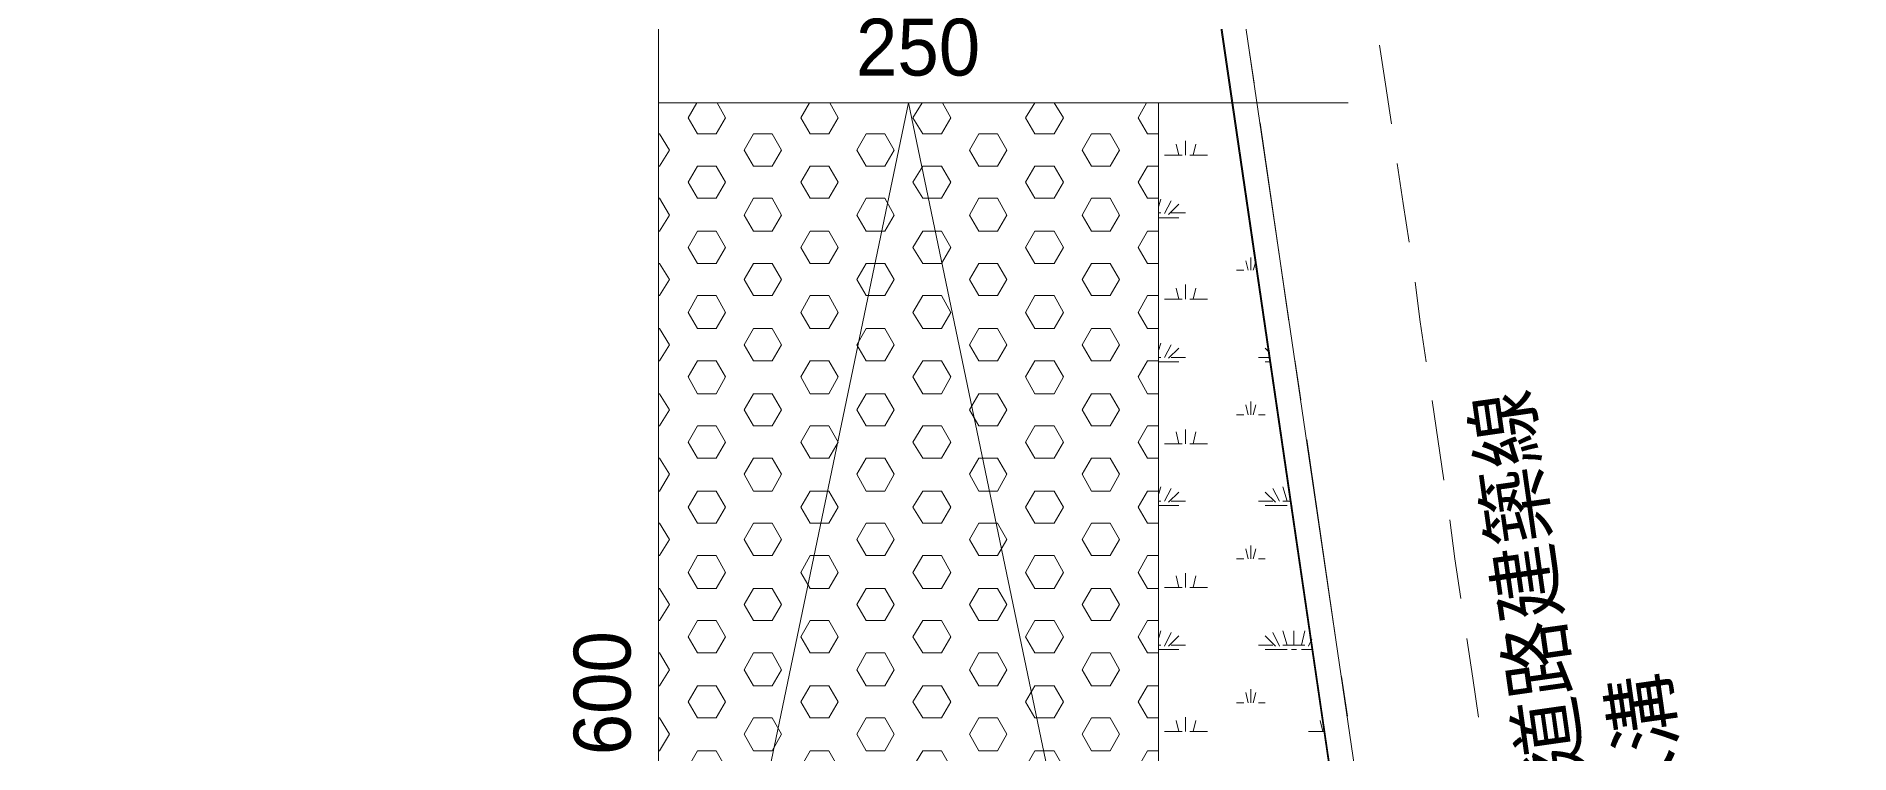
# Model space of a CAD drawing. Header units: millimetres. Extents: x -15161 to 10473752, y -72817 to 33960.
# Drawn here: x 76103 to 77009, y -41047 to -40688 of the extents above; entities that cross this region are included whole.
import ezdxf
from ezdxf import colors
from ezdxf.entities.mleader import LeaderData, LeaderLine
from ezdxf.enums import TextEntityAlignment as Align
from ezdxf.math import Vec2, Vec3

# ---------------------------------------------------------------- set-up
doc = ezdxf.new("R2010")
doc.units = ezdxf.units.MM
doc.layers.add('PDF_幾何圖形', color=7, linetype='Continuous')
doc.layers.add('PDF_文字', color=7, linetype='Continuous')
doc.styles.add('PDF PMingLiU', font='PMingLiU.ttf')
doc.styles.get("Standard").update_dxf_attribs({"font": 'arial.ttf'})

# ---------------------------------------------------------------- blocks, each defined once
blk = doc.blocks.new('建築底圖1140116')
at = {"layer": 'PDF_幾何圖形', "lineweight": 0}
for p, q in [((2126.08, -23358.36), (1995.67, -22469.63)), ((1839.01, -22577.18), (1839.01, -23358.36)), ((1839.01, -23358.36), (2126.08, -23358.36))]:
    blk.add_line(p, q, dxfattribs=at)
for points in [[(1415.19, -25919.52), (2062.99, -25836.11), (2419.5, -25366.56), (1987.63, -22416.29), (1789.9, -22445.5), (1711.57, -21908.2), (1723.42, -21908.2), (1800.06, -22431.53), (1997.79, -22402.74), (2226.85, -23962.98), (2431.77, -25369.52), (2069.34, -25847.54), (1416.88, -25931.8)], [(2136.66, -23348.62), (2133.7, -23328.72)], [(2205.25, -23368.94), (2202.29, -23349.04), (2199.33, -23329.57)], [(1858.06, -23358.36), (1853.83, -23365.98), (1858.49, -23374.02), (1867.8, -23374.02), (1872.46, -23365.98), (1868.23, -23358.36)], [(1914.38, -23358.36), (1910.14, -23365.98), (1914.8, -23374.02), (1924.11, -23374.02), (1928.77, -23365.98), (1924.54, -23358.36)], [(1970.69, -23358.36), (1966.03, -23365.98), (1971.11, -23374.02), (1980.43, -23374.02), (1985.08, -23365.98), (1980.85, -23358.36)], [(2027, -23358.36), (2022.34, -23365.98), (2027, -23374.02), (2036.74, -23374.02), (2041.4, -23365.98), (2036.74, -23358.36)], [(2082.89, -23358.36), (2078.66, -23365.98), (2083.31, -23374.02), (2088.82, -23374.02)], [(2088.82, -23358.36), (2183.66, -23358.36)], [(2154.02, -23467.59), (2139.63, -23368.52)], [(1839.01, -23390.11), (1839.43, -23390.11), (1844.52, -23382.07), (1839.43, -23374.02), (1839.01, -23374.02)], [(2098.98, -23384.61), (2097.71, -23379.1)], [(2102.37, -23384.61), (2102.37, -23377.41)], [(2106.18, -23384.61), (2107.45, -23379.1)], [(2088.82, -23390.11), (2083.31, -23390.11), (2078.66, -23398.16), (2083.31, -23406.2), (2088.82, -23406.2)], [(2091.78, -23384.61), (2100.67, -23384.61)], [(2104.48, -23384.61), (2113.38, -23384.61)], [(2214.15, -23428.22), (2211.18, -23408.74), (2208.22, -23388.84)], [(1839.01, -23422.71), (1839.43, -23422.71), (1844.52, -23414.67), (1839.43, -23406.2), (1839.01, -23406.2)], [(2088.82, -23410.44), (2090.09, -23406.62)], [(2091.78, -23413.82), (2095.17, -23407.47)], [(2093.9, -23414.25), (2098.98, -23409.17)], [(2088.82, -23413.4), (2090.09, -23413.4)], [(2088.82, -23415.94), (2098.98, -23415.94)], [(2095.17, -23413.4), (2102.37, -23413.4)], [(2088.82, -23422.71), (2083.31, -23422.71), (2078.66, -23430.76), (2083.31, -23438.8), (2088.82, -23438.8)], [(2134.97, -23442.19), (2134.97, -23435.84)], [(1839.01, -23454.89), (1839.43, -23454.89), (1844.52, -23446.85), (1839.43, -23438.8), (1839.01, -23438.8)], [(2127.77, -23442.19), (2131.58, -23442.19)], [(2133.7, -23442.19), (2132.43, -23437.53)], [(2136.24, -23442.19), (2137.51, -23437.96)], [(2088.82, -23454.89), (2083.31, -23454.89), (2078.66, -23463.36), (2083.31, -23471.41), (2088.82, -23471.41)], [(2098.98, -23456.59), (2097.71, -23451.08)], [(2102.37, -23456.59), (2102.37, -23449.39)], [(2106.18, -23456.59), (2107.45, -23451.08)], [(2222.61, -23487.92), (2219.65, -23468.02), (2217.11, -23448.12)], [(2091.78, -23456.59), (2100.67, -23456.59)], [(2104.48, -23456.59), (2113.38, -23456.59)], [(1839.01, -23487.49), (1839.43, -23487.49), (1844.52, -23479.45), (1839.43, -23471.41), (1839.01, -23471.41)], [(2088.82, -23482.41), (2090.09, -23478.6)], [(2091.78, -23485.8), (2095.17, -23479.45)], [(2093.9, -23486.22), (2098.98, -23481.14)], [(2144.28, -23483.26), (2142.17, -23481.14)], [(2088.82, -23487.49), (2083.31, -23487.49), (2078.66, -23495.54), (2083.31, -23504.01), (2088.82, -23504.01)], [(2088.82, -23485.8), (2090.09, -23485.8)], [(2088.82, -23487.92), (2098.98, -23487.92)], [(2095.17, -23485.8), (2102.37, -23485.8)], [(2138.78, -23485.8), (2144.71, -23485.8)], [(2142.17, -23487.92), (2144.71, -23487.92)], [(2159.95, -23506.97), (2156.99, -23487.07)], [(1839.01, -23520.1), (1839.43, -23520.1), (1844.52, -23512.05), (1839.43, -23504.01), (1839.01, -23504.01)], [(2133.7, -23514.59), (2132.43, -23509.51)], [(2134.97, -23514.59), (2134.97, -23507.82)], [(2136.24, -23514.59), (2137.51, -23509.51)], [(2231.51, -23547.19), (2225.58, -23507.39)], [(2127.77, -23514.59), (2131.58, -23514.59)], [(2138.78, -23514.59), (2142.17, -23514.59)], [(2088.82, -23520.1), (2083.31, -23520.1), (2078.66, -23528.14), (2083.31, -23536.19), (2088.82, -23536.19)], [(2098.98, -23528.99), (2097.71, -23523.06)], [(2102.37, -23528.99), (2102.37, -23521.79)], [(2106.18, -23528.99), (2107.45, -23523.06)], [(2177.31, -23625.95), (2162.91, -23526.87)], [(1839.01, -23552.7), (1839.43, -23552.7), (1844.52, -23544.23), (1839.43, -23536.19), (1839.01, -23536.19)], [(2091.78, -23528.99), (2100.67, -23528.99)], [(2104.48, -23528.99), (2113.38, -23528.99)], [(2088.82, -23552.7), (2083.31, -23552.7), (2078.66, -23560.74), (2083.31, -23568.79), (2088.82, -23568.79)], [(2088.82, -23554.39), (2090.09, -23550.58)], [(2091.78, -23557.78), (2095.17, -23551.43)], [(2093.9, -23558.2), (2098.98, -23553.12)], [(2147.25, -23558.2), (2142.17, -23553.12)], [(2149.37, -23557.78), (2145.98, -23551.43)], [(2153.18, -23557.78), (2151.06, -23550.58)], [(2088.82, -23557.78), (2090.09, -23557.78)], [(2088.82, -23559.9), (2098.98, -23559.9)], [(2095.17, -23557.78), (2102.37, -23557.78)], [(2138.78, -23557.78), (2145.98, -23557.78)], [(2142.17, -23559.9), (2153.18, -23559.9)], [(2151.06, -23557.78), (2155.29, -23557.78)], [(2155.29, -23559.9), (2155.72, -23560.32)], [(1839.01, -23584.88), (1839.43, -23584.88), (1844.52, -23576.83), (1839.43, -23568.79), (1839.01, -23568.79)], [(2239.97, -23606.47), (2237.01, -23586.57), (2234.47, -23567.09)], [(2133.7, -23586.57), (2132.43, -23581.49)], [(2134.97, -23586.57), (2134.97, -23579.8)], [(2136.24, -23586.57), (2137.51, -23581.49)], [(2088.82, -23584.88), (2083.31, -23584.88), (2078.66, -23593.35), (2083.31, -23601.39), (2088.82, -23601.39)], [(2127.77, -23586.57), (2131.58, -23586.57)], [(2138.78, -23586.57), (2142.17, -23586.57)], [(2098.98, -23600.97), (2097.71, -23595.04)], [(2102.37, -23600.97), (2102.37, -23593.77)], [(2106.18, -23600.97), (2107.45, -23595.04)], [(1839.01, -23617.48), (1839.43, -23617.48), (1844.52, -23609.43), (1839.43, -23601.39), (1839.01, -23601.39)], [(2091.78, -23600.97), (2100.67, -23600.97)], [(2104.48, -23600.97), (2113.38, -23600.97)], [(2088.82, -23617.48), (2083.31, -23617.48), (2078.66, -23625.52), (2083.31, -23633.57), (2088.82, -23633.57)], [(2088.82, -23626.37), (2090.09, -23622.56)], [(2091.78, -23630.18), (2095.17, -23623.41)], [(2093.9, -23630.18), (2098.98, -23625.1)], [(2147.25, -23630.18), (2142.17, -23625.1)], [(2149.37, -23630.18), (2145.98, -23623.41)], [(2153.18, -23629.76), (2151.06, -23622.56)], [(2156.56, -23629.76), (2156.56, -23622.56)], [(2160.37, -23629.76), (2162.07, -23622.56)], [(2163.76, -23630.18), (2165.45, -23626.79)], [(2248.86, -23665.75), (2245.9, -23646.27), (2242.94, -23626.37)], [(1839.01, -23650.08), (1839.43, -23650.08), (1844.52, -23642.04), (1839.43, -23633.57), (1839.01, -23633.57)], [(2088.82, -23629.76), (2090.09, -23629.76)], [(2088.82, -23631.88), (2098.98, -23631.88)], [(2095.17, -23629.76), (2102.37, -23629.76)], [(2138.78, -23629.76), (2145.98, -23629.76)], [(2142.17, -23631.88), (2153.18, -23631.88)], [(2151.06, -23629.76), (2162.07, -23629.76)], [(2155.29, -23631.88), (2157.83, -23631.88)], [(2160.37, -23631.88), (2165.88, -23631.88)], [(2183.24, -23665.32), (2180.27, -23645.42)], [(2088.82, -23650.08), (2083.31, -23650.08), (2078.66, -23658.13), (2083.31, -23666.17), (2088.82, -23666.17)], [(2133.7, -23658.55), (2132.43, -23653.47)], [(2134.97, -23658.55), (2134.97, -23651.77)], [(2136.24, -23658.55), (2137.51, -23653.47)], [(2127.77, -23658.55), (2131.58, -23658.55)], [(2138.78, -23658.55), (2142.17, -23658.55)], [(1839.01, -23682.68), (1839.43, -23682.68), (1844.52, -23674.22), (1839.43, -23666.17), (1839.01, -23666.17)], [(2098.98, -23672.95), (2097.71, -23667.44)], [(2102.37, -23672.95), (2102.37, -23665.75)], [(2106.18, -23672.95), (2107.45, -23667.44)], [(2170.96, -23672.95), (2169.69, -23667.44)], [(2091.78, -23672.95), (2100.67, -23672.95)], [(2104.48, -23672.95), (2113.38, -23672.95)], [(2163.76, -23672.95), (2171.81, -23672.95)], [(2088.82, -23682.68), (2083.31, -23682.68), (2078.66, -23690.73), (2083.31, -23698.77), (2088.82, -23698.77), (2090.09, -23694.54)]]:
    blk.add_lwpolyline(points, dxfattribs=at)
blk.add_lwpolyline([(1839.01, -22577.18), (1488.86, -22577.18, -0.000209), (1488.43, -24980.84)], format="xyb", dxfattribs=at)
at = {"layer": 'PDF_幾何圖形', "lineweight": 13}
for points in [[(2136.66, -23348.62), (2133.7, -23328.72)], [(2154.02, -23467.59), (2139.63, -23368.52)], [(2159.95, -23506.97), (2156.99, -23487.07)], [(2177.31, -23625.95), (2162.91, -23526.87)], [(2183.24, -23665.32), (2180.27, -23645.42)]]:
    blk.add_lwpolyline(points, dxfattribs=at)
at = {"layer": 'PDF_幾何圖形', "lineweight": 0}
for points in [[(1839.01, -23958.32), (1839.01, -23358.36), (2088.82, -23358.36), (2088.82, -23958.32)], [(2088.82, -23958.32), (1963.91, -23358.36), (1839.01, -23958.32), (1963.91, -23358.36)], [(1839.01, -23958.32), (1839.01, -23358.36), (2088.82, -23358.36), (2088.82, -23958.32)], [(2126.08, -23358.36), (2088.82, -23358.36), (2088.82, -25158.67), (2389.01, -25158.67)], [(1895.75, -23374.02), (1886.43, -23374.02), (1881.77, -23382.07), (1886.43, -23390.11), (1895.75, -23390.11), (1900.4, -23382.07)], [(1952.06, -23374.02), (1942.74, -23374.02), (1938.09, -23382.07), (1942.74, -23390.11), (1952.06, -23390.11), (1956.72, -23382.07)], [(2008.37, -23374.02), (1999.06, -23374.02), (1994.4, -23382.07), (1999.06, -23390.11), (2008.37, -23390.11), (2013.03, -23382.07)], [(2064.68, -23374.02), (2055.37, -23374.02), (2050.71, -23382.07), (2055.37, -23390.11), (2064.68, -23390.11), (2069.34, -23382.07)], [(1867.8, -23390.11), (1858.49, -23390.11), (1853.83, -23398.16), (1858.49, -23406.2), (1867.8, -23406.2), (1872.46, -23398.16)], [(1924.11, -23390.11), (1914.8, -23390.11), (1910.14, -23398.16), (1914.8, -23406.2), (1924.11, -23406.2), (1928.77, -23398.16)], [(1980.43, -23390.11), (1971.11, -23390.11), (1966.03, -23398.16), (1971.11, -23406.2), (1980.43, -23406.2), (1985.08, -23398.16)], [(2036.74, -23390.11), (2027, -23390.11), (2022.34, -23398.16), (2027, -23406.2), (2036.74, -23406.2), (2041.4, -23398.16)], [(1895.75, -23406.2), (1886.43, -23406.2), (1881.77, -23414.67), (1886.43, -23422.71), (1895.75, -23422.71), (1900.4, -23414.67)], [(1952.06, -23406.2), (1942.74, -23406.2), (1938.09, -23414.67), (1942.74, -23422.71), (1952.06, -23422.71), (1956.72, -23414.67)], [(2008.37, -23406.2), (1999.06, -23406.2), (1994.4, -23414.67), (1999.06, -23422.71), (2008.37, -23422.71), (2013.03, -23414.67)], [(2064.68, -23406.2), (2055.37, -23406.2), (2050.71, -23414.67), (2055.37, -23422.71), (2064.68, -23422.71), (2069.34, -23414.67)], [(1867.8, -23422.71), (1858.49, -23422.71), (1853.83, -23430.76), (1858.49, -23438.8), (1867.8, -23438.8), (1872.46, -23430.76)], [(1924.11, -23422.71), (1914.8, -23422.71), (1910.14, -23430.76), (1914.8, -23438.8), (1924.11, -23438.8), (1928.77, -23430.76)], [(1980.43, -23422.71), (1971.11, -23422.71), (1966.03, -23430.76), (1971.11, -23438.8), (1980.43, -23438.8), (1985.08, -23430.76)], [(2036.74, -23422.71), (2027, -23422.71), (2022.34, -23430.76), (2027, -23438.8), (2036.74, -23438.8), (2041.4, -23430.76)], [(1895.75, -23438.8), (1886.43, -23438.8), (1881.77, -23446.85), (1886.43, -23454.89), (1895.75, -23454.89), (1900.4, -23446.85)], [(1952.06, -23438.8), (1942.74, -23438.8), (1938.09, -23446.85), (1942.74, -23454.89), (1952.06, -23454.89), (1956.72, -23446.85)], [(2008.37, -23438.8), (1999.06, -23438.8), (1994.4, -23446.85), (1999.06, -23454.89), (2008.37, -23454.89), (2013.03, -23446.85)], [(2064.68, -23438.8), (2055.37, -23438.8), (2050.71, -23446.85), (2055.37, -23454.89), (2064.68, -23454.89), (2069.34, -23446.85)], [(1867.8, -23454.89), (1858.49, -23454.89), (1853.83, -23463.36), (1858.49, -23471.41), (1867.8, -23471.41), (1872.46, -23463.36)], [(1924.11, -23454.89), (1914.8, -23454.89), (1910.14, -23463.36), (1914.8, -23471.41), (1924.11, -23471.41), (1928.77, -23463.36)], [(1980.43, -23454.89), (1971.11, -23454.89), (1966.03, -23463.36), (1971.11, -23471.41), (1980.43, -23471.41), (1985.08, -23463.36)], [(2036.74, -23454.89), (2027, -23454.89), (2022.34, -23463.36), (2027, -23471.41), (2036.74, -23471.41), (2041.4, -23463.36)], [(1895.75, -23471.41), (1886.43, -23471.41), (1881.77, -23479.45), (1886.43, -23487.49), (1895.75, -23487.49), (1900.4, -23479.45)], [(1952.06, -23471.41), (1942.74, -23471.41), (1938.09, -23479.45), (1942.74, -23487.49), (1952.06, -23487.49), (1956.72, -23479.45)], [(2008.37, -23471.41), (1999.06, -23471.41), (1994.4, -23479.45), (1999.06, -23487.49), (2008.37, -23487.49), (2013.03, -23479.45)], [(2064.68, -23471.41), (2055.37, -23471.41), (2050.71, -23479.45), (2055.37, -23487.49), (2064.68, -23487.49), (2069.34, -23479.45)], [(1867.8, -23487.49), (1858.49, -23487.49), (1853.83, -23495.54), (1858.49, -23504.01), (1867.8, -23504.01), (1872.46, -23495.54)], [(1924.11, -23487.49), (1914.8, -23487.49), (1910.14, -23495.54), (1914.8, -23504.01), (1924.11, -23504.01), (1928.77, -23495.54)], [(1980.43, -23487.49), (1971.11, -23487.49), (1966.03, -23495.54), (1971.11, -23504.01), (1980.43, -23504.01), (1985.08, -23495.54)], [(2036.74, -23487.49), (2027, -23487.49), (2022.34, -23495.54), (2027, -23504.01), (2036.74, -23504.01), (2041.4, -23495.54)], [(1895.75, -23504.01), (1886.43, -23504.01), (1881.77, -23512.05), (1886.43, -23520.1), (1895.75, -23520.1), (1900.4, -23512.05)], [(1952.06, -23504.01), (1942.74, -23504.01), (1938.09, -23512.05), (1942.74, -23520.1), (1952.06, -23520.1), (1956.72, -23512.05)], [(2008.37, -23504.01), (1999.06, -23504.01), (1994.4, -23512.05), (1999.06, -23520.1), (2008.37, -23520.1), (2013.03, -23512.05)], [(2064.68, -23504.01), (2055.37, -23504.01), (2050.71, -23512.05), (2055.37, -23520.1), (2064.68, -23520.1), (2069.34, -23512.05)], [(1867.8, -23520.1), (1858.49, -23520.1), (1853.83, -23528.14), (1858.49, -23536.19), (1867.8, -23536.19), (1872.46, -23528.14)], [(1924.11, -23520.1), (1914.8, -23520.1), (1910.14, -23528.14), (1914.8, -23536.19), (1924.11, -23536.19), (1928.77, -23528.14)], [(1980.43, -23520.1), (1971.11, -23520.1), (1966.03, -23528.14), (1971.11, -23536.19), (1980.43, -23536.19), (1985.08, -23528.14)], [(2036.74, -23520.1), (2027, -23520.1), (2022.34, -23528.14), (2027, -23536.19), (2036.74, -23536.19), (2041.4, -23528.14)], [(1895.75, -23536.19), (1886.43, -23536.19), (1881.77, -23544.23), (1886.43, -23552.7), (1895.75, -23552.7), (1900.4, -23544.23)], [(1952.06, -23536.19), (1942.74, -23536.19), (1938.09, -23544.23), (1942.74, -23552.7), (1952.06, -23552.7), (1956.72, -23544.23)], [(2008.37, -23536.19), (1999.06, -23536.19), (1994.4, -23544.23), (1999.06, -23552.7), (2008.37, -23552.7), (2013.03, -23544.23)], [(2064.68, -23536.19), (2055.37, -23536.19), (2050.71, -23544.23), (2055.37, -23552.7), (2064.68, -23552.7), (2069.34, -23544.23)], [(1867.8, -23552.7), (1858.49, -23552.7), (1853.83, -23560.74), (1858.49, -23568.79), (1867.8, -23568.79), (1872.46, -23560.74)], [(1924.11, -23552.7), (1914.8, -23552.7), (1910.14, -23560.74), (1914.8, -23568.79), (1924.11, -23568.79), (1928.77, -23560.74)], [(1980.43, -23552.7), (1971.11, -23552.7), (1966.03, -23560.74), (1971.11, -23568.79), (1980.43, -23568.79), (1985.08, -23560.74)], [(2036.74, -23552.7), (2027, -23552.7), (2022.34, -23560.74), (2027, -23568.79), (2036.74, -23568.79), (2041.4, -23560.74)], [(1895.75, -23568.79), (1886.43, -23568.79), (1881.77, -23576.83), (1886.43, -23584.88), (1895.75, -23584.88), (1900.4, -23576.83)], [(1952.06, -23568.79), (1942.74, -23568.79), (1938.09, -23576.83), (1942.74, -23584.88), (1952.06, -23584.88), (1956.72, -23576.83)], [(2008.37, -23568.79), (1999.06, -23568.79), (1994.4, -23576.83), (1999.06, -23584.88), (2008.37, -23584.88), (2013.03, -23576.83)], [(2064.68, -23568.79), (2055.37, -23568.79), (2050.71, -23576.83), (2055.37, -23584.88), (2064.68, -23584.88), (2069.34, -23576.83)], [(1867.8, -23584.88), (1858.49, -23584.88), (1853.83, -23593.35), (1858.49, -23601.39), (1867.8, -23601.39), (1872.46, -23593.35)], [(1924.11, -23584.88), (1914.8, -23584.88), (1910.14, -23593.35), (1914.8, -23601.39), (1924.11, -23601.39), (1928.77, -23593.35)], [(1980.43, -23584.88), (1971.11, -23584.88), (1966.03, -23593.35), (1971.11, -23601.39), (1980.43, -23601.39), (1985.08, -23593.35)], [(2036.74, -23584.88), (2027, -23584.88), (2022.34, -23593.35), (2027, -23601.39), (2036.74, -23601.39), (2041.4, -23593.35)], [(1895.75, -23601.39), (1886.43, -23601.39), (1881.77, -23609.43), (1886.43, -23617.48), (1895.75, -23617.48), (1900.4, -23609.43)], [(1952.06, -23601.39), (1942.74, -23601.39), (1938.09, -23609.43), (1942.74, -23617.48), (1952.06, -23617.48), (1956.72, -23609.43)], [(2008.37, -23601.39), (1999.06, -23601.39), (1994.4, -23609.43), (1999.06, -23617.48), (2008.37, -23617.48), (2013.03, -23609.43)], [(2064.68, -23601.39), (2055.37, -23601.39), (2050.71, -23609.43), (2055.37, -23617.48), (2064.68, -23617.48), (2069.34, -23609.43)], [(1867.8, -23617.48), (1858.49, -23617.48), (1853.83, -23625.52), (1858.49, -23633.57), (1867.8, -23633.57), (1872.46, -23625.52)], [(1924.11, -23617.48), (1914.8, -23617.48), (1910.14, -23625.52), (1914.8, -23633.57), (1924.11, -23633.57), (1928.77, -23625.52)], [(1980.43, -23617.48), (1971.11, -23617.48), (1966.03, -23625.52), (1971.11, -23633.57), (1980.43, -23633.57), (1985.08, -23625.52)], [(2036.74, -23617.48), (2027, -23617.48), (2022.34, -23625.52), (2027, -23633.57), (2036.74, -23633.57), (2041.4, -23625.52)], [(1895.75, -23633.57), (1886.43, -23633.57), (1881.77, -23642.04), (1886.43, -23650.08), (1895.75, -23650.08), (1900.4, -23642.04)], [(1952.06, -23633.57), (1942.74, -23633.57), (1938.09, -23642.04), (1942.74, -23650.08), (1952.06, -23650.08), (1956.72, -23642.04)], [(2008.37, -23633.57), (1999.06, -23633.57), (1994.4, -23642.04), (1999.06, -23650.08), (2008.37, -23650.08), (2013.03, -23642.04)], [(2064.68, -23633.57), (2055.37, -23633.57), (2050.71, -23642.04), (2055.37, -23650.08), (2064.68, -23650.08), (2069.34, -23642.04)], [(1867.8, -23650.08), (1858.49, -23650.08), (1853.83, -23658.13), (1858.49, -23666.17), (1867.8, -23666.17), (1872.46, -23658.13)], [(1924.11, -23650.08), (1914.8, -23650.08), (1910.14, -23658.13), (1914.8, -23666.17), (1924.11, -23666.17), (1928.77, -23658.13)], [(1980.43, -23650.08), (1971.11, -23650.08), (1966.03, -23658.13), (1971.11, -23666.17), (1980.43, -23666.17), (1985.08, -23658.13)], [(2036.74, -23650.08), (2027, -23650.08), (2022.34, -23658.13), (2027, -23666.17), (2036.74, -23666.17), (2041.4, -23658.13)], [(1895.75, -23666.17), (1886.43, -23666.17), (1881.77, -23674.22), (1886.43, -23682.68), (1895.75, -23682.68), (1900.4, -23674.22)], [(1952.06, -23666.17), (1942.74, -23666.17), (1938.09, -23674.22), (1942.74, -23682.68), (1952.06, -23682.68), (1956.72, -23674.22)], [(2008.37, -23666.17), (1999.06, -23666.17), (1994.4, -23674.22), (1999.06, -23682.68), (2008.37, -23682.68), (2013.03, -23674.22)], [(2064.68, -23666.17), (2055.37, -23666.17), (2050.71, -23674.22), (2055.37, -23682.68), (2064.68, -23682.68), (2069.34, -23674.22)], [(1867.8, -23682.68), (1858.49, -23682.68), (1853.83, -23690.73), (1858.49, -23698.77), (1867.8, -23698.77), (1872.46, -23690.73)], [(1924.11, -23682.68), (1914.8, -23682.68), (1910.14, -23690.73), (1914.8, -23698.77), (1924.11, -23698.77), (1928.77, -23690.73)], [(1980.43, -23682.68), (1971.11, -23682.68), (1966.03, -23690.73), (1971.11, -23698.77), (1980.43, -23698.77), (1985.08, -23690.73)], [(2036.74, -23682.68), (2027, -23682.68), (2022.34, -23690.73), (2027, -23698.77), (2036.74, -23698.77), (2041.4, -23690.73)]]:
    blk.add_lwpolyline(points, close=True, dxfattribs=at)
at = {"layer": 'PDF_幾何圖形', "lineweight": 5}
blk.add_lwpolyline([(1839.01, -23958.32), (1839.01, -23358.36), (2088.82, -23358.36), (2088.82, -23958.32)], close=True, dxfattribs=at)
at = {"layer": 'PDF_幾何圖形', "lineweight": 0}
blk.add_open_spline([(1839.01, -24903.78), (1839.01, -24128.24), (1839.01, -23352.71), (1839.01, -22577.18)], degree=3, dxfattribs=at)
at = {"layer": 'PDF_文字', "insert": (1937.66, -23330.77), "char_height": 28.447, "attachment_point": 4, "style": 'PDF PMingLiU'}
blk.add_mtext('250', dxfattribs=at)
at = {"layer": 'PDF_文字', "char_height": 28.447, "attachment_point": 4, "style": 'PDF PMingLiU'}
for s, insert, rotation in [('30M計畫道路建築線', (2309.05, -23842.82), 98.0583), ('600', (1811, -23684.8), 90), ('公共排水溝', (2356.47, -23836.05), 98.00073)]:
    blk.add_mtext(s, dxfattribs=dict(at, insert=insert, rotation=rotation))
blk = doc.blocks.new('_DetailCallout')
at = {"color": 0, "linetype": 'ByBlock', "lineweight": -2, "transparency": 16777216}
blk.add_line((8, 0), (-8, 0), dxfattribs=at)
blk.add_circle((0, 0), 8, dxfattribs=at)
at = {"color": 0, "transparency": 16777216}
for tag, p in [('視圖號碼', (0, 1)), ('圖紙號碼', (0, -6))]:
    blk.add_attdef(tag, text='', height=3, dxfattribs=at).set_placement(p, align=Align.CENTER)

msp = doc.modelspace()

# ---------------------------------------------------------------- block references
at = {"color": 2}
msp.add_blockref('建築底圖1140116', (74574.9411, -17363.1172), dxfattribs=at)

# ---------------------------------------------------------------- leaders
at = {"color": 30}
ml = msp.add_multileader_block('Standard', dxfattribs=at)
ml.set_content('_DetailCallout', color=30, scale=15)
ml.set_attribute('視圖號碼', '急速庫', width=0)
ml.set_attribute('圖紙號碼', 'B', width=0)
ml.set_leader_properties()
ml.build(insert=Vec2(0, 0))
ml.multileader.update_dxf_attribs({"leader_type": 0})
ctx = ml.context
ctx.base_point, ctx.plane_origin = Vec3(93372.1061, -47545.9996), Vec3(93492.1061, -47545.9996)
notes = []
notes.append((ctx, [(0, (0, 0, 0), (0, 0), (1, 0), 1, [])]))
ctx.block.insert = Vec3(93492.1061, -47545.9996)
ml = msp.add_multileader_block('Standard', dxfattribs=at)
ml.set_content('_DetailCallout', color=30, scale=15)
ml.set_attribute('視圖號碼', '急速庫', width=0)
ml.set_attribute('圖紙號碼', 'A-2', width=0)
ml.set_leader_properties()
ml.build(insert=Vec2(0, 0))
ml.multileader.update_dxf_attribs({"leader_type": 0})
ctx = ml.context
ctx.base_point, ctx.plane_origin = Vec3(93704.3054, -47545.9996), Vec3(93824.3054, -47545.9996)
notes.append((ctx, [(0, (0, 0, 0), (0, 0), (1, 0), 1, [])]))
ctx.block.insert = Vec3(93824.3054, -47545.9996)
ml = msp.add_multileader_block('Standard', dxfattribs=at)
ml.set_content('_DetailCallout', color=30, scale=15)
ml.set_attribute('視圖號碼', '急速庫', width=0)
ml.set_attribute('圖紙號碼', 'A-1', width=0)
ml.set_leader_properties()
ml.build(insert=Vec2(0, 0))
ml.multileader.update_dxf_attribs({"leader_type": 0})
ctx = ml.context
ctx.base_point, ctx.plane_origin = Vec3(94041.3644, -47545.9996), Vec3(94161.3644, -47545.9996)
notes.append((ctx, [(0, (0, 0, 0), (0, 0), (1, 0), 1, [])]))
ctx.block.insert = Vec3(94161.3644, -47545.9996)
ml = msp.add_multileader_block('Standard', dxfattribs=at)
ml.set_content('_DetailCallout', color=30, scale=15)
ml.set_attribute('視圖號碼', '半成品', width=0)
ml.set_attribute('圖紙號碼', 'B', width=0)
ml.set_leader_properties()
ml.build(insert=Vec2(0, 0))
ml.multileader.update_dxf_attribs({"leader_type": 0})
ctx = ml.context
ctx.base_point, ctx.plane_origin = Vec3(93372.1061, -48769.6603), Vec3(93492.1061, -48769.6603)
notes.append((ctx, [(0, (0, 0, 0), (0, 0), (1, 0), 1, [])]))
ctx.block.insert = Vec3(93492.1061, -48769.6603)
ml = msp.add_multileader_block('Standard', dxfattribs=at)
ml.set_content('_DetailCallout', color=30, scale=15)
ml.set_attribute('視圖號碼', '半成品', width=0)
ml.set_attribute('圖紙號碼', 'A-2', width=0)
ml.set_leader_properties()
ml.build(insert=Vec2(0, 0))
ml.multileader.update_dxf_attribs({"leader_type": 0})
ctx = ml.context
ctx.base_point, ctx.plane_origin = Vec3(93704.3054, -48769.6603), Vec3(93824.3054, -48769.6603)
notes.append((ctx, [(0, (0, 0, 0), (0, 0), (1, 0), 1, [])]))
ctx.block.insert = Vec3(93824.3054, -48769.6603)
ml = msp.add_multileader_block('Standard', dxfattribs=at)
ml.set_content('_DetailCallout', color=30, scale=15)
ml.set_attribute('視圖號碼', '半成品', width=0)
ml.set_attribute('圖紙號碼', 'A-1', width=0)
ml.set_leader_properties()
ml.build(insert=Vec2(0, 0))
ml.multileader.update_dxf_attribs({"leader_type": 0})
ctx = ml.context
ctx.base_point, ctx.plane_origin = Vec3(94041.3644, -48769.6603), Vec3(94161.3644, -48769.6603)
notes.append((ctx, [(0, (0, 0, 0), (0, 0), (1, 0), 1, [])]))
ctx.block.insert = Vec3(94161.3644, -48769.6603)
at = {"color": 54}
ml = msp.add_multileader_block('Standard', dxfattribs=at)
ml.set_content('_DetailCallout', color=54, scale=15)
ml.set_attribute('視圖號碼', '急速庫', width=0)
ml.set_attribute('圖紙號碼', 'A機', width=0)
ml.set_leader_properties()
ml.build(insert=Vec2(0, 0))
ml.multileader.update_dxf_attribs({"leader_type": 0})
ctx = ml.context
ctx.base_point, ctx.plane_origin = Vec3(92864.6909, -48811.8789), Vec3(92984.6909, -48811.8789)
notes.append((ctx, [(0, (0, 0, 0), (0, 0), (1, 0), 1, [])]))
ctx.block.insert = Vec3(92984.6909, -48811.8789)
ml = msp.add_multileader_block('Standard', dxfattribs=at)
ml.set_content('_DetailCallout', color=54, scale=15)
ml.set_attribute('視圖號碼', '半成品', width=0)
ml.set_attribute('圖紙號碼', 'A機', width=0)
ml.set_leader_properties()
ml.build(insert=Vec2(0, 0))
ml.multileader.update_dxf_attribs({"leader_type": 0})
ctx = ml.context
ctx.base_point, ctx.plane_origin = Vec3(92588.6191, -48811.8789), Vec3(92708.6191, -48811.8789)
notes.append((ctx, [(0, (0, 0, 0), (0, 0), (1, 0), 1, [])]))
ctx.block.insert = Vec3(92708.6191, -48811.8789)
ml = msp.add_multileader_block('Standard', dxfattribs=at)
ml.set_content('_DetailCallout', color=54, scale=15)
ml.set_attribute('視圖號碼', '急速庫', width=0)
ml.set_attribute('圖紙號碼', 'B機', width=0)
ml.set_leader_properties()
ml.build(insert=Vec2(0, 0))
ml.multileader.update_dxf_attribs({"leader_type": 0})
ctx = ml.context
ctx.base_point, ctx.plane_origin = Vec3(92864.6909, -49217.4155), Vec3(92984.6909, -49217.4155)
notes.append((ctx, [(0, (0, 0, 0), (0, 0), (1, 0), 1, [])]))
ctx.block.insert = Vec3(92984.6909, -49217.4155)
ml = msp.add_multileader_block('Standard', dxfattribs=at)
ml.set_content('_DetailCallout', color=54, scale=15)
ml.set_attribute('視圖號碼', '半成品', width=0)
ml.set_attribute('圖紙號碼', 'B機', width=0)
ml.set_leader_properties()
ml.build(insert=Vec2(0, 0))
ml.multileader.update_dxf_attribs({"leader_type": 0})
ctx = ml.context
ctx.base_point, ctx.plane_origin = Vec3(92588.6191, -49217.4155), Vec3(92708.6191, -49217.4155)
notes.append((ctx, [(0, (0, 0, 0), (0, 0), (1, 0), 1, [])]))
ctx.block.insert = Vec3(92708.6191, -49217.4155)
at = {"color": 230}
ml = msp.add_multileader_block('Standard', dxfattribs=at)
ml.set_content('_DetailCallout', color=230, scale=15)
ml.set_attribute('視圖號碼', '急速庫', width=0)
ml.set_attribute('圖紙號碼', 'B機', width=0)
ml.set_leader_properties()
ml.build(insert=Vec2(0, 0))
ml.multileader.update_dxf_attribs({"leader_type": 0})
ctx = ml.context
ctx.base_point, ctx.plane_origin = Vec3(92705.7859, -47644.3382), Vec3(92825.7859, -47644.3382)
notes.append((ctx, [(0, (0, 0, 0), (0, 0), (1, 0), 1, [])]))
ctx.block.insert = Vec3(92825.7859, -47644.3382)
ml = msp.add_multileader_block('Standard', dxfattribs=at)
ml.set_content('_DetailCallout', color=230, scale=15)
ml.set_attribute('視圖號碼', '半成品', width=0)
ml.set_attribute('圖紙號碼', 'B機', width=0)
ml.set_leader_properties()
ml.build(insert=Vec2(0, 0))
ml.multileader.update_dxf_attribs({"leader_type": 0})
ctx = ml.context
ctx.base_point, ctx.plane_origin = Vec3(92429.7141, -47644.3382), Vec3(92549.7141, -47644.3382)
notes.append((ctx, [(0, (0, 0, 0), (0, 0), (1, 0), 1, [])]))
ctx.block.insert = Vec3(92549.7141, -47644.3382)
ml = msp.add_multileader_block('Standard', dxfattribs=at)
ml.set_content('_DetailCallout', color=230, scale=15)
ml.set_attribute('視圖號碼', '急速庫', width=0)
ml.set_attribute('圖紙號碼', 'A機', width=0)
ml.set_leader_properties()
ml.build(insert=Vec2(0, 0))
ml.multileader.update_dxf_attribs({"leader_type": 0})
ctx = ml.context
ctx.base_point, ctx.plane_origin = Vec3(92705.7859, -47937.3382), Vec3(92825.7859, -47937.3382)
notes.append((ctx, [(0, (0, 0, 0), (0, 0), (1, 0), 1, [])]))
ctx.block.insert = Vec3(92825.7859, -47937.3382)
ml = msp.add_multileader_block('Standard', dxfattribs=at)
ml.set_content('_DetailCallout', color=230, scale=15)
ml.set_attribute('視圖號碼', '半成品', width=0)
ml.set_attribute('圖紙號碼', 'A機', width=0)
ml.set_leader_properties()
ml.build(insert=Vec2(0, 0))
ml.multileader.update_dxf_attribs({"leader_type": 0})
ctx = ml.context
ctx.base_point, ctx.plane_origin = Vec3(92429.7141, -47937.3382), Vec3(92549.7141, -47937.3382)
notes.append((ctx, [(0, (0, 0, 0), (0, 0), (1, 0), 1, [])]))
ctx.block.insert = Vec3(92549.7141, -47937.3382)
at = {"color": 30}
ml = msp.add_multileader_block('Standard', dxfattribs=at)
ml.set_content('_DetailCallout', color=30, scale=15)
ml.set_attribute('視圖號碼', '冷藏庫', width=0)
ml.set_attribute('圖紙號碼', 'A', width=0)
ml.set_leader_properties()
ml.build(insert=Vec2(0, 0))
ml.multileader.update_dxf_attribs({"leader_type": 0})
ctx = ml.context
ctx.base_point, ctx.plane_origin = Vec3(95395.445, -46487.1906), Vec3(95515.445, -46487.1906)
notes.append((ctx, [(0, (0, 0, 0), (0, 0), (1, 0), 1, [])]))
ctx.block.insert = Vec3(95515.445, -46487.1906)
at = {"color": 54}
ml = msp.add_multileader_block('Standard', dxfattribs=at)
ml.set_content('_DetailCallout', color=54, scale=15)
ml.set_attribute('視圖號碼', '冷藏庫', width=0)
ml.set_attribute('圖紙號碼', 'A機', width=0)
ml.set_leader_properties()
ml.build(insert=Vec2(0, 0))
ml.multileader.update_dxf_attribs({"leader_type": 0})
ctx = ml.context
ctx.base_point, ctx.plane_origin = Vec3(95523.1747, -46044.6887), Vec3(95643.1747, -46044.6887)
notes.append((ctx, [(0, (0, 0, 0), (0, 0), (1, 0), 1, [])]))
ctx.block.insert = Vec3(95643.1747, -46044.6887)
at = {"color": 230}
ml = msp.add_multileader_block('Standard', dxfattribs=at)
ml.set_content('_DetailCallout', color=230, scale=15)
ml.set_attribute('視圖號碼', '冷藏庫', width=0)
ml.set_attribute('圖紙號碼', 'A機', width=0)
ml.set_leader_properties()
ml.build(insert=Vec2(0, 0))
ml.multileader.update_dxf_attribs({"leader_type": 0})
ctx = ml.context
ctx.base_point, ctx.plane_origin = Vec3(94919.177, -46299.7897), Vec3(95039.177, -46299.7897)
notes.append((ctx, [(0, (0, 0, 0), (0, 0), (1, 0), 1, [])]))
ctx.block.insert = Vec3(95039.177, -46299.7897)
for ctx, leaders in notes:
    for number, flags, end, landing, length, lines in leaders:
        leader = LeaderData()
        leader.index, (leader.has_last_leader_line, leader.has_dogleg_vector, leader.attachment_direction) = number, flags
        leader.last_leader_point, leader.dogleg_vector, leader.dogleg_length = Vec3(end), Vec3(landing), length
        for number, points, colour, breaks in lines:
            line = LeaderLine()
            line.index, line.vertices, line.color, line.breaks = number, Vec3.list(points), colors.encode_raw_color(colour), breaks
            leader.lines.append(line)
        ctx.leaders.append(leader)

doc.saveas('drawing.dxf')
